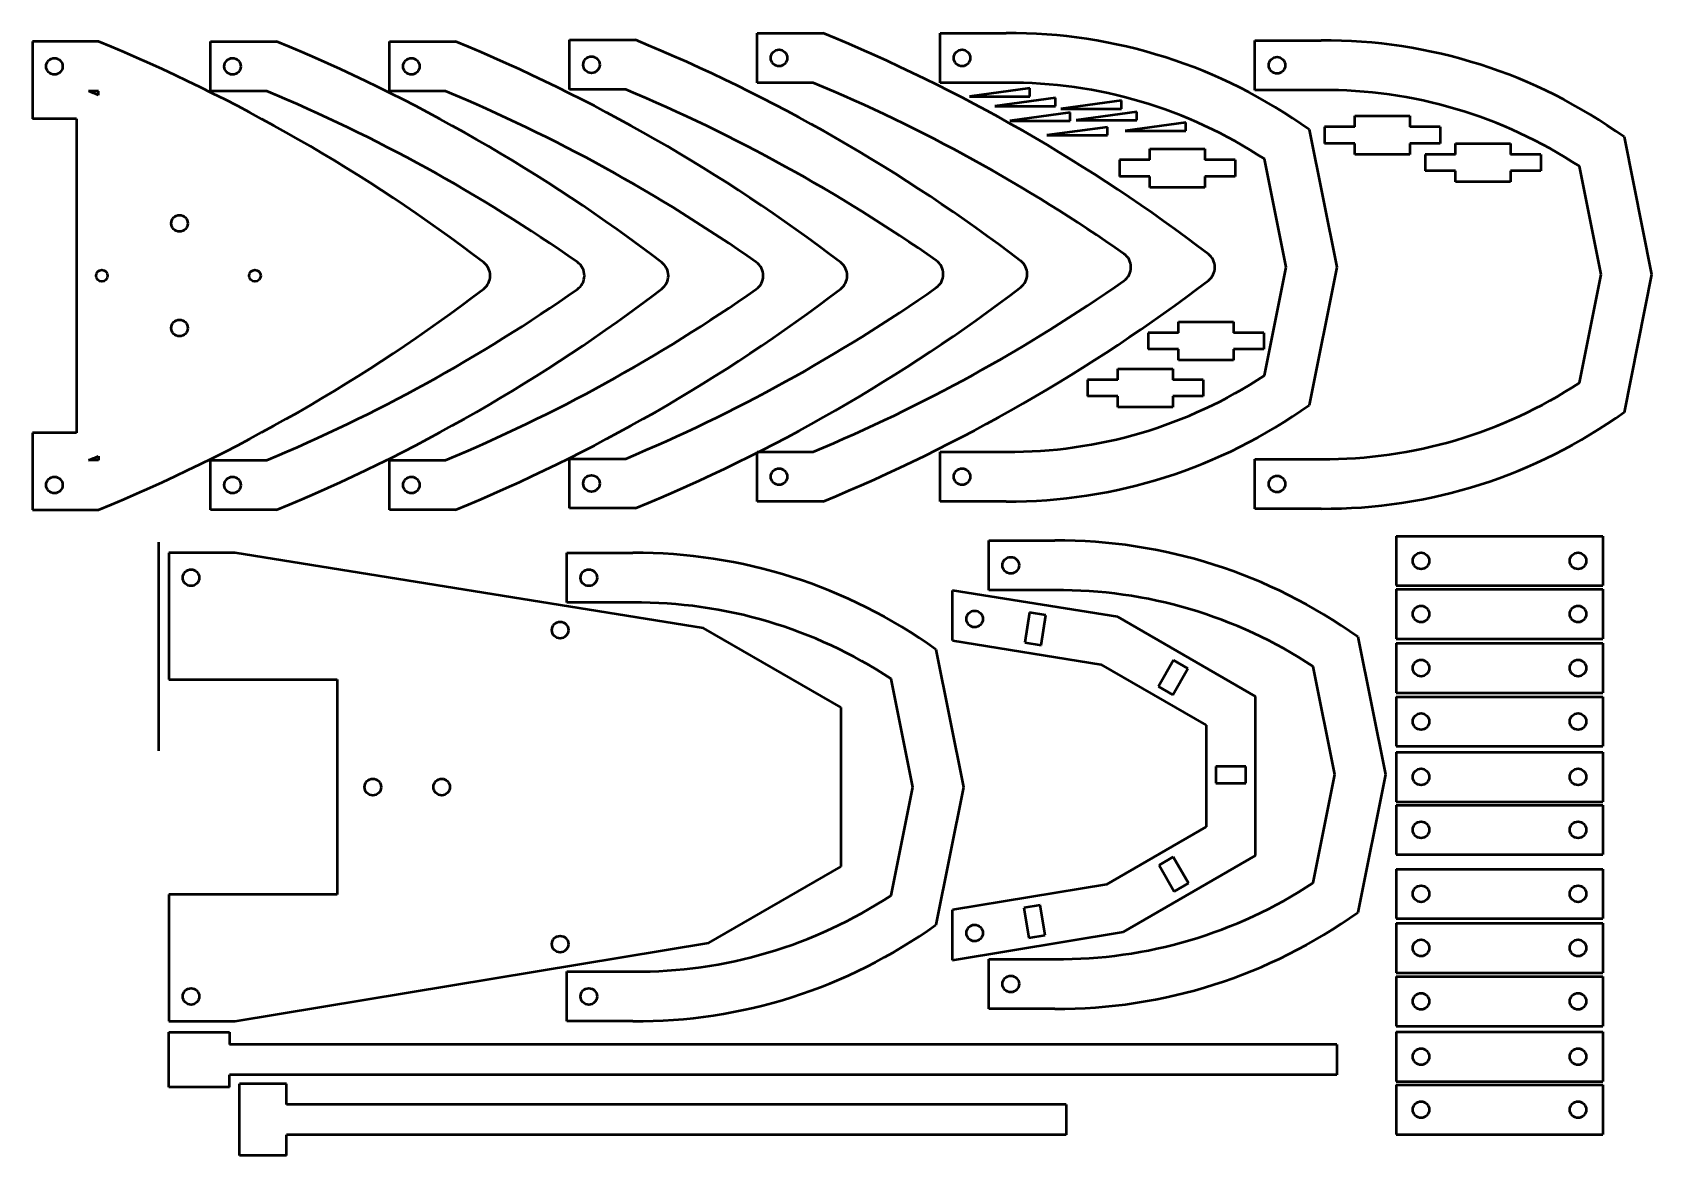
# Model space of a CAD drawing. Header units: millimetres. Extents: x -22 to 272, y 40 to 244.
import ezdxf

# ---------------------------------------------------------------- set-up
doc = ezdxf.new("R2010")
doc.units = ezdxf.units.MM
for name, color, linetype in [('B-PART1_8085COMP', 7, 'Continuous'), ('B-PART2_8085_3CO', 7, 'Continuous'), ('B-PART4_8085COMP', 7, 'Continuous'), ('CAM5', 7, 'Continuous'), ('F-PART2_8585COMP', 7, 'Continuous'), ('F-PART3_8585COMP', 7, 'Continuous'), ('H-PART3_4COMP2_-', 7, 'Continuous'), ('H-PART3_5COMP2_-', 7, 'Continuous'), ('HS-PART3COMP', 7, 'Continuous'), ('KB-PART1COMP', 7, 'Continuous'), ('M-PART1_30COMP', 7, 'Continuous')]:
    doc.layers.add(name, color=color, linetype=linetype)

# ---------------------------------------------------------------- blocks, each defined once
blk = doc.blocks.new('SE')
at = {"layer": 'F-PART2_8585COMP', "color": 7, "linetype": 'Continuous', "lineweight": 50}
for p, q in [((-9.97, 242.23), (-21.97, 242.23)), ((-21.97, 242.23), (-21.97, 228.23)), ((-9.97, 233.23), (-11.76, 233.23)), ((-9.97, 232.48), (-9.97, 233.23)), ((-13.97, 228.23), (-21.97, 228.23)), ((-13.97, 228.23), (-13.97, 171.23)), ((-21.97, 171.23), (-21.97, 157.23)), ((-13.97, 171.23), (-21.97, 171.23)), ((-9.97, 166.23), (-11.76, 166.23)), ((-9.97, 166.99), (-9.97, 166.23)), ((-21.97, 157.23), (-9.97, 157.23))]:
    blk.add_line(p, q, dxfattribs=at)
for centre, radius in [((-17.98, 237.73), 1.5), ((4.73, 209.23), 1.5), ((-9.37, 199.73), 1.05), ((18.43, 199.73), 1.05), ((4.73, 190.23), 1.5), ((-17.98, 161.74), 1.5)]:
    blk.add_circle(centre, radius, dxfattribs=at)
for centre, radius, start, end in [((-126.49, -41.85), 307.05, 52.6128, 67.6985), ((-126.49, -41.85), 298.05, 66.9871, 67.36), ((58.13, 199.73), 3, 307.3872, 52.6128), ((-126.49, 441.32), 307.05, 292.3015, 307.3872), ((-126.49, 441.32), 298.05, 292.64, 293.0129)]:
    blk.add_arc(centre, radius, start, end, dxfattribs=at)
blk = doc.blocks.new('SE1')
at = {"layer": 'F-PART3_8585COMP', "color": 7, "linetype": 'Continuous', "lineweight": 50}
for p, q in [((42.82, 242.23), (54.82, 242.23)), ((42.82, 233.23), (42.82, 242.23)), ((53.03, 233.23), (42.82, 233.23)), ((42.82, 157.23), (42.82, 166.23)), ((42.82, 166.23), (53.03, 166.23)), ((54.82, 157.23), (42.82, 157.23))]:
    blk.add_line(p, q, dxfattribs=at)
for centre in [(46.81, 237.73), (46.81, 161.74)]:
    blk.add_circle(centre, 1.5, dxfattribs=at)
for centre, radius, start, end in [((-61.7, -41.85), 307.05, 52.6128, 67.6985), ((-61.7, -41.85), 298.05, 54.9635, 67.36), ((107.69, 199.73), 3, 305.0365, 54.9635), ((122.92, 199.73), 3, 307.3872, 52.6128), ((-61.7, 441.32), 298.05, 292.64, 305.0365), ((-61.7, 441.32), 307.05, 292.3015, 307.3872)]:
    blk.add_arc(centre, radius, start, end, dxfattribs=at)
blk = doc.blocks.new('SE2')
at = {"layer": 'F-PART3_8585COMP', "color": 7, "linetype": 'Continuous', "lineweight": 50}
for p, q in [((10.36, 242.23), (22.36, 242.23)), ((10.36, 233.23), (10.36, 242.23)), ((20.57, 233.23), (10.36, 233.23)), ((10.36, 157.23), (10.36, 166.23)), ((10.36, 166.23), (20.57, 166.23)), ((22.36, 157.23), (10.36, 157.23))]:
    blk.add_line(p, q, dxfattribs=at)
for centre in [(14.36, 237.73), (14.36, 161.74)]:
    blk.add_circle(centre, 1.5, dxfattribs=at)
for centre, radius, start, end in [((-94.16, -41.85), 307.05, 52.6128, 67.6985), ((-94.16, -41.85), 298.05, 54.9635, 67.36), ((75.23, 199.73), 3, 305.0365, 54.9635), ((90.46, 199.73), 3, 307.3872, 52.6128), ((-94.16, 441.32), 298.05, 292.64, 305.0365), ((-94.16, 441.32), 307.05, 292.3015, 307.3872)]:
    blk.add_arc(centre, radius, start, end, dxfattribs=at)
blk = doc.blocks.new('SE3')
at = {"layer": 'F-PART3_8585COMP', "color": 7, "linetype": 'Continuous', "lineweight": 50}
for p, q in [((75.51, 242.52), (87.51, 242.52)), ((75.51, 233.52), (75.51, 242.52)), ((85.72, 233.52), (75.51, 233.52)), ((75.51, 157.52), (75.51, 166.52)), ((75.51, 166.52), (85.72, 166.52)), ((87.51, 157.52), (75.51, 157.52))]:
    blk.add_line(p, q, dxfattribs=at)
for centre in [(79.5, 238.02), (79.5, 162.02)]:
    blk.add_circle(centre, 1.5, dxfattribs=at)
for centre, radius, start, end in [((-29.01, -41.57), 307.05, 52.6128, 67.6985), ((-29.01, -41.57), 298.05, 54.9635, 67.36), ((140.37, 200.02), 3, 305.0365, 54.9635), ((155.61, 200.02), 3, 307.3872, 52.6128), ((-29.01, 441.6), 298.05, 292.64, 305.0365), ((-29.01, 441.6), 307.05, 292.3015, 307.3872)]:
    blk.add_arc(centre, radius, start, end, dxfattribs=at)
blk = doc.blocks.new('SE4')
at = {"layer": 'F-PART3_8585COMP', "color": 7, "linetype": 'Continuous', "lineweight": 50}
for p, q in [((109.56, 243.76), (121.56, 243.76)), ((109.56, 234.76), (109.56, 243.76)), ((119.77, 234.76), (109.56, 234.76)), ((109.56, 158.76), (109.56, 167.76)), ((109.56, 167.76), (119.77, 167.76)), ((121.56, 158.76), (109.56, 158.76))]:
    blk.add_line(p, q, dxfattribs=at)
for centre in [(113.55, 239.26), (113.55, 163.26)]:
    blk.add_circle(centre, 1.5, dxfattribs=at)
for centre, radius, start, end in [((5.04, -40.32), 307.05, 52.6128, 67.6985), ((5.04, -40.32), 298.05, 54.9635, 67.36), ((174.42, 201.26), 3, 305.0365, 54.9635), ((189.66, 201.26), 3, 307.3872, 52.6128), ((5.04, 442.85), 298.05, 292.64, 305.0365), ((5.04, 442.85), 307.05, 292.3015, 307.3872)]:
    blk.add_arc(centre, radius, start, end, dxfattribs=at)
blk = doc.blocks.new('SE5')
at = {"layer": 'B-PART2_8085_3CO', "color": 7, "linetype": 'Continuous', "lineweight": 50}
for p, q in [((2.82, 149.41), (2.82, 126.41)), ((14.82, 149.41), (2.82, 149.41)), ((99.82, 135.78), (14.82, 149.41)), ((124.82, 121.35), (99.82, 135.78)), ((2.82, 126.41), (33.32, 126.41)), ((33.32, 126.41), (33.32, 87.41)), ((124.82, 92.48), (124.82, 121.35)), ((100.82, 78.62), (124.82, 92.48)), ((2.82, 87.41), (2.82, 64.41)), ((33.32, 87.41), (2.82, 87.41)), ((14.82, 64.41), (100.82, 78.62)), ((2.82, 64.41), (14.82, 64.41))]:
    blk.add_line(p, q, dxfattribs=at)
for centre in [(6.82, 144.91), (73.82, 135.41), (39.82, 106.91), (52.32, 106.91), (73.82, 78.41), (6.82, 68.91)]:
    blk.add_circle(centre, 1.5, dxfattribs=at)
blk = doc.blocks.new('SE6')
at = {"layer": 'B-PART1_8085COMP', "color": 7, "linetype": 'Continuous', "lineweight": 50}
for p, q in [((75.02, 140.41), (75.02, 149.41)), ((75.02, 149.41), (87.02, 149.41)), ((87.05, 140.41), (75.02, 140.41)), ((142.02, 131.91), (147.02, 106.91)), ((137.84, 106.91), (133.91, 126.57)), ((133.91, 87.26), (137.84, 106.91)), ((147.02, 106.91), (142.02, 81.91)), ((75.02, 64.41), (75.02, 73.41)), ((75.02, 73.41), (87.05, 73.41)), ((87.02, 64.41), (75.02, 64.41))]:
    blk.add_line(p, q, dxfattribs=at)
for centre in [(79.02, 144.91), (79.02, 68.91)]:
    blk.add_circle(centre, 1.5, dxfattribs=at)
for centre, radius, start, end in [((87.64, 56.19), 93.22, 54.3172, 90.3825), ((87.64, 56.19), 84.22, 56.6779, 90.4024), ((87.64, 157.63), 84.22, 269.5976, 303.3221), ((87.64, 157.63), 93.22, 269.6175, 305.6828)]:
    blk.add_arc(centre, radius, start, end, dxfattribs=at)
blk = doc.blocks.new('SE7')
at = {"layer": 'B-PART1_8085COMP', "color": 7, "linetype": 'Continuous', "lineweight": 50}
for p, q in [((142.77, 234.76), (142.77, 243.76)), ((142.77, 243.76), (154.77, 243.76)), ((154.8, 234.76), (142.77, 234.76)), ((209.77, 226.26), (214.77, 201.26)), ((205.59, 201.26), (201.66, 220.92)), ((201.66, 181.61), (205.59, 201.26)), ((214.77, 201.26), (209.77, 176.26)), ((142.77, 158.76), (142.77, 167.76)), ((142.77, 167.76), (154.8, 167.76)), ((154.77, 158.76), (142.77, 158.76))]:
    blk.add_line(p, q, dxfattribs=at)
for centre in [(146.77, 239.26), (146.77, 163.26)]:
    blk.add_circle(centre, 1.5, dxfattribs=at)
for centre, radius, start, end in [((155.39, 150.54), 93.22, 54.3172, 90.3825), ((155.39, 150.54), 84.22, 56.6779, 90.4024), ((155.39, 251.98), 84.22, 269.5976, 303.3221), ((155.39, 251.98), 93.22, 269.6175, 305.6828)]:
    blk.add_arc(centre, radius, start, end, dxfattribs=at)
blk = doc.blocks.new('SE8')
at = {"layer": 'B-PART1_8085COMP', "color": 7, "linetype": 'Continuous', "lineweight": 50}
for p, q in [((199.94, 233.43), (199.94, 242.43)), ((199.94, 242.43), (211.94, 242.43)), ((211.97, 233.43), (199.94, 233.43)), ((266.94, 224.93), (271.94, 199.93)), ((262.76, 199.93), (258.83, 219.59)), ((258.83, 180.28), (262.76, 199.93)), ((271.94, 199.93), (266.94, 174.93)), ((199.94, 157.43), (199.94, 166.43)), ((199.94, 166.43), (211.97, 166.43)), ((211.94, 157.43), (199.94, 157.43))]:
    blk.add_line(p, q, dxfattribs=at)
for centre in [(203.94, 237.93), (203.94, 161.93)]:
    blk.add_circle(centre, 1.5, dxfattribs=at)
for centre, radius, start, end in [((212.56, 149.21), 93.22, 54.3172, 90.3825), ((212.56, 149.21), 84.22, 56.6779, 90.4024), ((212.56, 250.66), 84.22, 269.5976, 303.3221), ((212.56, 250.66), 93.22, 269.6175, 305.6828)]:
    blk.add_arc(centre, radius, start, end, dxfattribs=at)
blk = doc.blocks.new('SE9')
at = {"layer": 'B-PART1_8085COMP', "color": 7, "linetype": 'Continuous', "lineweight": 50}
for p, q in [((151.61, 142.67), (151.61, 151.67)), ((151.61, 151.67), (163.61, 151.67)), ((163.64, 142.67), (151.61, 142.67)), ((218.61, 134.17), (223.61, 109.17)), ((214.43, 109.17), (210.5, 128.82)), ((210.5, 89.51), (214.43, 109.17)), ((223.61, 109.17), (218.61, 84.17)), ((151.61, 66.67), (151.61, 75.67)), ((151.61, 75.67), (163.64, 75.67)), ((163.61, 66.67), (151.61, 66.67))]:
    blk.add_line(p, q, dxfattribs=at)
for centre in [(155.61, 147.17), (155.61, 71.17)]:
    blk.add_circle(centre, 1.5, dxfattribs=at)
for centre, radius, start, end in [((164.23, 58.44), 93.22, 54.3172, 90.3825), ((164.23, 58.44), 84.22, 56.6779, 90.4024), ((164.23, 159.89), 84.22, 269.5976, 303.3221), ((164.23, 159.89), 93.22, 269.6175, 305.6828)]:
    blk.add_arc(centre, radius, start, end, dxfattribs=at)
blk = doc.blocks.new('SE10')
at = {"layer": 'M-PART1_30COMP', "color": 7, "linetype": 'Continuous', "lineweight": 50}
for p, q in [((225.58, 103.65), (263.08, 103.65)), ((225.58, 103.65), (225.58, 94.65)), ((263.08, 103.65), (263.08, 94.65)), ((225.58, 94.65), (263.08, 94.65))]:
    blk.add_line(p, q, dxfattribs=at)
for centre in [(230.08, 99.15), (258.58, 99.15)]:
    blk.add_circle(centre, 1.5, dxfattribs=at)
blk = doc.blocks.new('SE11')
at = {"layer": 'M-PART1_30COMP', "color": 7, "linetype": 'Continuous', "lineweight": 50}
for p, q in [((225.58, 113.26), (263.08, 113.26)), ((225.58, 113.26), (225.58, 104.26)), ((263.08, 113.26), (263.08, 104.26)), ((225.58, 104.26), (263.08, 104.26))]:
    blk.add_line(p, q, dxfattribs=at)
for centre in [(230.08, 108.76), (258.58, 108.76)]:
    blk.add_circle(centre, 1.5, dxfattribs=at)
blk = doc.blocks.new('SE12')
at = {"layer": 'M-PART1_30COMP', "color": 7, "linetype": 'Continuous', "lineweight": 50}
for p, q in [((225.58, 123.31), (263.08, 123.31)), ((225.58, 123.31), (225.58, 114.31)), ((263.08, 123.31), (263.08, 114.31)), ((225.58, 114.31), (263.08, 114.31))]:
    blk.add_line(p, q, dxfattribs=at)
for centre in [(230.08, 118.81), (258.58, 118.81)]:
    blk.add_circle(centre, 1.5, dxfattribs=at)
blk = doc.blocks.new('SE13')
at = {"layer": 'M-PART1_30COMP', "color": 7, "linetype": 'Continuous', "lineweight": 50}
for p, q in [((225.58, 133.01), (263.08, 133.01)), ((225.58, 133.01), (225.58, 124.01)), ((263.08, 133.01), (263.08, 124.01)), ((225.58, 124.01), (263.08, 124.01))]:
    blk.add_line(p, q, dxfattribs=at)
for centre in [(230.08, 128.51), (258.58, 128.51)]:
    blk.add_circle(centre, 1.5, dxfattribs=at)
blk = doc.blocks.new('SE14')
at = {"layer": 'M-PART1_30COMP', "color": 7, "linetype": 'Continuous', "lineweight": 50}
for p, q in [((225.58, 142.82), (263.08, 142.82)), ((225.58, 142.82), (225.58, 133.82)), ((263.08, 142.82), (263.08, 133.82)), ((225.58, 133.82), (263.08, 133.82))]:
    blk.add_line(p, q, dxfattribs=at)
for centre in [(230.08, 138.32), (258.58, 138.32)]:
    blk.add_circle(centre, 1.5, dxfattribs=at)
blk = doc.blocks.new('SE15')
at = {"layer": 'M-PART1_30COMP', "color": 7, "linetype": 'Continuous', "lineweight": 50}
for p, q in [((225.58, 152.47), (263.08, 152.47)), ((225.58, 152.47), (225.58, 143.47)), ((263.08, 152.47), (263.08, 143.47)), ((225.58, 143.47), (263.08, 143.47))]:
    blk.add_line(p, q, dxfattribs=at)
for centre in [(230.08, 147.97), (258.58, 147.97)]:
    blk.add_circle(centre, 1.5, dxfattribs=at)
blk = doc.blocks.new('SE16')
at = {"layer": 'B-PART4_8085COMP', "color": 7, "linetype": 'Continuous', "lineweight": 50}
for p, q in [((175.06, 137.79), (145.06, 142.61)), ((145.06, 133.49), (145.06, 142.61)), ((159.03, 138.59), (158.16, 133.16)), ((161.99, 138.12), (159.03, 138.59)), ((161.12, 132.69), (161.99, 138.12)), ((200.06, 123.36), (175.06, 137.79)), ((145.06, 133.49), (171.99, 129.17)), ((158.16, 133.16), (161.12, 132.69)), ((185.18, 129.93), (182.43, 125.16)), ((187.78, 128.43), (185.18, 129.93)), ((171.99, 129.17), (191.06, 118.16)), ((185.03, 123.66), (187.78, 128.43)), ((182.43, 125.16), (185.03, 123.66)), ((200.06, 94.49), (200.06, 123.36)), ((191.06, 118.16), (191.06, 99.69)), ((192.81, 110.64), (192.81, 107.64)), ((198.31, 110.64), (192.81, 110.64)), ((198.31, 107.64), (198.31, 110.64)), ((192.81, 107.64), (198.31, 107.64)), ((191.06, 99.69), (172.97, 89.24)), ((176.05, 80.63), (200.06, 94.49)), ((185.11, 94.24), (182.52, 92.74)), ((187.86, 89.47), (185.11, 94.24)), ((182.52, 92.74), (185.27, 87.97)), ((172.97, 89.24), (145.06, 84.63)), ((185.27, 87.97), (187.86, 89.47)), ((160.94, 85.49), (157.98, 85)), ((161.84, 80.06), (160.94, 85.49)), ((145.06, 75.51), (145.06, 84.63)), ((157.98, 85), (158.88, 79.57)), ((145.06, 75.51), (176.05, 80.63)), ((158.88, 79.57), (161.84, 80.06))]:
    blk.add_line(p, q, dxfattribs=at)
for centre in [(149.06, 137.43), (149.06, 80.43)]:
    blk.add_circle(centre, 1.5, dxfattribs=at)
blk = doc.blocks.new('SE17')
at = {"layer": 'H-PART3_5COMP2_-', "color": 7, "linetype": 'Continuous', "lineweight": 50}
for p, q in [((2.82, 52.43), (2.82, 62.43)), ((2.82, 62.43), (13.82, 62.43)), ((13.82, 62.43), (13.82, 60.18)), ((214.82, 60.18), (13.82, 60.18)), ((214.82, 60.18), (214.82, 54.68)), ((214.82, 54.68), (13.82, 54.68)), ((13.82, 52.43), (13.82, 54.68)), ((13.82, 52.43), (2.82, 52.43))]:
    blk.add_line(p, q, dxfattribs=at)
blk = doc.blocks.new('SE18')
at = {"layer": 'H-PART3_4COMP2_-', "color": 7, "linetype": 'Continuous', "lineweight": 50}
for p, q in [((15.65, 40.02), (15.65, 53.02)), ((24.15, 53.02), (15.65, 53.02)), ((24.15, 49.27), (24.15, 53.02)), ((165.65, 49.27), (24.15, 49.27)), ((165.65, 49.27), (165.65, 43.77)), ((165.65, 43.77), (24.15, 43.77)), ((24.15, 40.02), (24.15, 43.77)), ((24.15, 40.02), (15.65, 40.02))]:
    blk.add_line(p, q, dxfattribs=at)
blk = doc.blocks.new('SE19')
at = {"layer": 'HS-PART3COMP', "color": 7, "linetype": 'Continuous', "lineweight": 50}
for p, q in [((159.1, 233.75), (148.1, 232.25)), ((148.1, 232.25), (159.1, 232.25)), ((159.1, 232.25), (159.1, 233.75))]:
    blk.add_line(p, q, dxfattribs=at)
blk = doc.blocks.new('SE20')
at = {"layer": 'HS-PART3COMP', "color": 7, "linetype": 'Continuous', "lineweight": 50}
for p, q in [((163.75, 232), (152.75, 230.5)), ((152.75, 230.5), (163.75, 230.5)), ((163.75, 230.5), (163.75, 232))]:
    blk.add_line(p, q, dxfattribs=at)
blk = doc.blocks.new('SE21')
at = {"layer": 'HS-PART3COMP', "color": 7, "linetype": 'Continuous', "lineweight": 50}
for p, q in [((166.42, 229.34), (155.42, 227.84)), ((166.42, 227.84), (166.42, 229.34)), ((155.42, 227.84), (166.42, 227.84))]:
    blk.add_line(p, q, dxfattribs=at)
blk = doc.blocks.new('SE22')
at = {"layer": 'HS-PART3COMP', "color": 7, "linetype": 'Continuous', "lineweight": 50}
for p, q in [((175.72, 231.52), (164.72, 230.02)), ((164.72, 230.02), (175.72, 230.02)), ((175.72, 230.02), (175.72, 231.52))]:
    blk.add_line(p, q, dxfattribs=at)
blk = doc.blocks.new('SE23')
at = {"layer": 'HS-PART3COMP', "color": 7, "linetype": 'Continuous', "lineweight": 50}
for p, q in [((187.37, 227.51), (176.37, 226.01)), ((187.37, 226.01), (187.37, 227.51)), ((176.37, 226.01), (187.37, 226.01))]:
    blk.add_line(p, q, dxfattribs=at)
blk = doc.blocks.new('SE24')
at = {"layer": 'HS-PART3COMP', "color": 7, "linetype": 'Continuous', "lineweight": 50}
for p, q in [((178.5, 229.45), (167.5, 227.95)), ((178.5, 227.95), (178.5, 229.45)), ((167.5, 227.95), (178.5, 227.95))]:
    blk.add_line(p, q, dxfattribs=at)
blk = doc.blocks.new('SE25')
at = {"layer": 'HS-PART3COMP', "color": 7, "linetype": 'Continuous', "lineweight": 50}
for p, q in [((173.16, 226.72), (162.16, 225.22)), ((173.16, 225.22), (173.16, 226.72)), ((162.16, 225.22), (173.16, 225.22))]:
    blk.add_line(p, q, dxfattribs=at)
blk = doc.blocks.new('SE26')
at = {"layer": 'KB-PART1COMP', "color": 7, "linetype": 'Continuous', "lineweight": 50}
for p, q in [((236.35, 223.74), (246.35, 223.74)), ((236.35, 221.74), (236.35, 223.74)), ((246.35, 223.74), (246.35, 221.74)), ((230.85, 221.74), (230.85, 218.74)), ((236.35, 221.74), (230.85, 221.74)), ((251.85, 221.74), (246.35, 221.74)), ((251.85, 221.74), (251.85, 218.74)), ((236.35, 218.74), (230.85, 218.74)), ((236.35, 216.74), (236.35, 218.74)), ((246.35, 218.74), (246.35, 216.74)), ((251.85, 218.74), (246.35, 218.74)), ((246.35, 216.74), (236.35, 216.74))]:
    blk.add_line(p, q, dxfattribs=at)
blk = doc.blocks.new('SE27')
at = {"layer": 'KB-PART1COMP', "color": 7, "linetype": 'Continuous', "lineweight": 50}
for p, q in [((212.57, 226.74), (212.57, 223.74)), ((218.07, 226.74), (212.57, 226.74)), ((218.07, 228.74), (228.07, 228.74)), ((218.07, 226.74), (218.07, 228.74)), ((228.07, 228.74), (228.07, 226.74)), ((233.57, 226.74), (228.07, 226.74)), ((233.57, 226.74), (233.57, 223.74)), ((218.07, 223.74), (212.57, 223.74)), ((218.07, 221.74), (218.07, 223.74)), ((228.07, 223.74), (228.07, 221.74)), ((233.57, 223.74), (228.07, 223.74)), ((228.07, 221.74), (218.07, 221.74))]:
    blk.add_line(p, q, dxfattribs=at)
blk = doc.blocks.new('SE28')
at = {"layer": 'KB-PART1COMP', "color": 7, "linetype": 'Continuous', "lineweight": 50}
for p, q in [((175.06, 182.85), (185.06, 182.85)), ((175.06, 180.85), (175.06, 182.85)), ((185.06, 182.85), (185.06, 180.85)), ((169.56, 180.85), (169.56, 177.85)), ((175.06, 180.85), (169.56, 180.85)), ((190.56, 180.85), (185.06, 180.85)), ((190.56, 180.85), (190.56, 177.85)), ((175.06, 177.85), (169.56, 177.85)), ((175.06, 175.85), (175.06, 177.85)), ((185.06, 177.85), (185.06, 175.85)), ((190.56, 177.85), (185.06, 177.85)), ((185.06, 175.85), (175.06, 175.85))]:
    blk.add_line(p, q, dxfattribs=at)
blk = doc.blocks.new('SE29')
at = {"layer": 'KB-PART1COMP', "color": 7, "linetype": 'Continuous', "lineweight": 50}
for p, q in [((186.07, 191.38), (196.07, 191.38)), ((186.07, 189.38), (186.07, 191.38)), ((196.07, 191.38), (196.07, 189.38)), ((180.57, 189.38), (180.57, 186.38)), ((186.07, 189.38), (180.57, 189.38)), ((201.57, 189.38), (196.07, 189.38)), ((201.57, 189.38), (201.57, 186.38)), ((186.07, 186.38), (180.57, 186.38)), ((186.07, 184.38), (186.07, 186.38)), ((196.07, 186.38), (196.07, 184.38)), ((201.57, 186.38), (196.07, 186.38)), ((196.07, 184.38), (186.07, 184.38))]:
    blk.add_line(p, q, dxfattribs=at)
blk = doc.blocks.new('SE30')
at = {"layer": 'KB-PART1COMP', "color": 7, "linetype": 'Continuous', "lineweight": 50}
for p, q in [((175.35, 220.76), (175.35, 217.76)), ((180.85, 220.76), (175.35, 220.76)), ((180.85, 222.76), (190.85, 222.76)), ((180.85, 220.76), (180.85, 222.76)), ((190.85, 222.76), (190.85, 220.76)), ((196.35, 220.76), (190.85, 220.76)), ((196.35, 220.76), (196.35, 217.76)), ((180.85, 217.76), (175.35, 217.76)), ((180.85, 215.76), (180.85, 217.76)), ((190.85, 217.76), (190.85, 215.76)), ((196.35, 217.76), (190.85, 217.76)), ((190.85, 215.76), (180.85, 215.76))]:
    blk.add_line(p, q, dxfattribs=at)
blk = doc.blocks.new('SE31')
at = {"layer": 'M-PART1_30COMP', "color": 7, "linetype": 'Continuous', "lineweight": 50}
for p, q in [((225.58, 52.86), (263.08, 52.86)), ((225.58, 52.86), (225.58, 43.86)), ((263.08, 52.86), (263.08, 43.86)), ((225.58, 43.86), (263.08, 43.86))]:
    blk.add_line(p, q, dxfattribs=at)
for centre in [(230.08, 48.36), (258.58, 48.36)]:
    blk.add_circle(centre, 1.5, dxfattribs=at)
blk = doc.blocks.new('SE32')
at = {"layer": 'M-PART1_30COMP', "color": 7, "linetype": 'Continuous', "lineweight": 50}
for p, q in [((225.58, 62.48), (263.08, 62.48)), ((225.58, 62.48), (225.58, 53.48)), ((263.08, 62.48), (263.08, 53.48)), ((225.58, 53.48), (263.08, 53.48))]:
    blk.add_line(p, q, dxfattribs=at)
for centre in [(230.08, 57.98), (258.58, 57.98)]:
    blk.add_circle(centre, 1.5, dxfattribs=at)
blk = doc.blocks.new('SE33')
at = {"layer": 'M-PART1_30COMP', "color": 7, "linetype": 'Continuous', "lineweight": 50}
for p, q in [((225.58, 72.52), (263.08, 72.52)), ((225.58, 72.52), (225.58, 63.52)), ((263.08, 72.52), (263.08, 63.52)), ((225.58, 63.52), (263.08, 63.52))]:
    blk.add_line(p, q, dxfattribs=at)
for centre in [(230.08, 68.02), (258.58, 68.02)]:
    blk.add_circle(centre, 1.5, dxfattribs=at)
blk = doc.blocks.new('SE34')
at = {"layer": 'M-PART1_30COMP', "color": 7, "linetype": 'Continuous', "lineweight": 50}
for p, q in [((225.58, 82.22), (263.08, 82.22)), ((225.58, 82.22), (225.58, 73.22)), ((263.08, 82.22), (263.08, 73.22)), ((225.58, 73.22), (263.08, 73.22))]:
    blk.add_line(p, q, dxfattribs=at)
for centre in [(230.08, 77.72), (258.58, 77.72)]:
    blk.add_circle(centre, 1.5, dxfattribs=at)
blk = doc.blocks.new('SE35')
at = {"layer": 'M-PART1_30COMP', "color": 7, "linetype": 'Continuous', "lineweight": 50}
for p, q in [((225.58, 92.04), (263.08, 92.04)), ((225.58, 92.04), (225.58, 83.04)), ((263.08, 92.04), (263.08, 83.04)), ((225.58, 83.04), (263.08, 83.04))]:
    blk.add_line(p, q, dxfattribs=at)
for centre in [(230.08, 87.54), (258.58, 87.54)]:
    blk.add_circle(centre, 1.5, dxfattribs=at)

msp = doc.modelspace()

# ---------------------------------------------------------------- linework, layer by layer
at = {"layer": 'CAM5', "color": 7, "linetype": 'Continuous', "lineweight": 50}
msp.add_line((0.94, 151.37), (0.94, 113.49), dxfattribs=at)

# ---------------------------------------------------------------- block references
at = {"layer": 'CAM5'}
for name in ['SE', 'SE2', 'SE1', 'SE3', 'SE4', 'SE7', 'SE8', 'SE19', 'SE20', 'SE21', 'SE22', 'SE24', 'SE25', 'SE23', 'SE27', 'SE26', 'SE30', 'SE29', 'SE28', 'SE9', 'SE15', 'SE5', 'SE6', 'SE16', 'SE14', 'SE13', 'SE12', 'SE11', 'SE10', 'SE35', 'SE34', 'SE33', 'SE17', 'SE32', 'SE18', 'SE31']:
    msp.add_blockref(name, (0, 0), dxfattribs=at)

doc.saveas('drawing.dxf')
